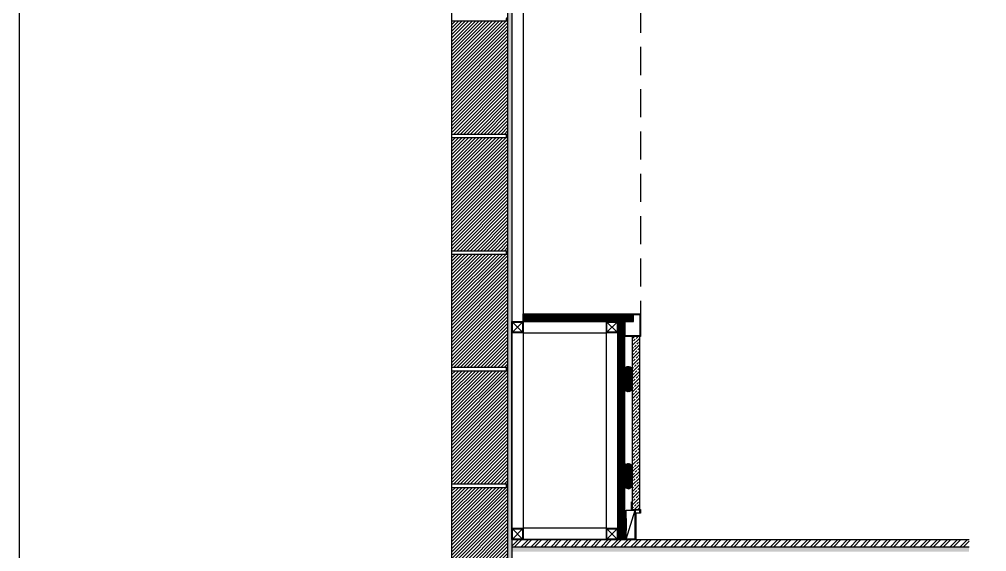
# Model space of a CAD drawing. Header units: millimetres. Extents: x -223175 to 287756, y -120611 to 352956.
# Drawn here: x 269995 to 272566, y 80265 to 81680 of the extents above; entities that cross this region are included whole.
import ezdxf

# ---------------------------------------------------------------- set-up
doc = ezdxf.new("R2010")
doc.units = ezdxf.units.MM
doc.header["$LTSCALE"] = 50
doc.linetypes.add('00_99B_af$0$HIDDEN', pattern=[0.375, 0.25, -0.125])
doc.layers.get('DEFPOINTS').update_dxf_attribs({"color": 108})
for name, color, linetype in [('+Detail-line', 7, 'Continuous'), ('10-HAT-EL', 253, 'Continuous'), ('COL', 2, 'Continuous'), ('DE-252', 252, 'Continuous'), ('DETAIL', 7, 'Continuous'), ('EK-METAL', 1, 'Continuous'), ('ETC', 6, 'Continuous'), ('FIN', 5, 'Continuous'), ('I-ELE-HAT', 8, 'Continuous'), ('I-HAT', 8, 'Continuous'), ('K-DETAIL', 6, 'Continuous'), ('plus-타일hat', 251, 'Continuous'), ('SC-FIN(TILE)', 3, 'Continuous'), ('SC-HAT', 8, 'Continuous'), ('wal', 3, 'Continuous'), ('줄눈', 8, 'Continuous')]:
    doc.layers.add(name, color=color, linetype=linetype)

# ---------------------------------------------------------------- blocks, each defined once
blk = doc.blocks.new('30X30')
at = {"layer": 'DETAIL', "color": 1}
for p, q in [((13.4, 13.4), (-13.4, -13.4)), ((-13.4, 13.4), (13.4, -13.4))]:
    blk.add_line(p, q, dxfattribs=at)
at = {"layer": 'DETAIL', "color": 4}
blk.add_lwpolyline([(15, -15), (-15, -15), (-15, 15), (15, 15)], close=True, dxfattribs=at)
at = {"layer": 'DETAIL', "color": 5}
blk.add_lwpolyline([(13.4, -13.4), (-13.4, -13.4), (-13.4, 13.4), (13.4, 13.4)], close=True, dxfattribs=at)

msp = doc.modelspace()

# ---------------------------------------------------------------- hatches: boundary and pattern name
h = msp.add_hatch()
h.set_pattern_fill('AR-SAND', color=8, scale=0.1, style=0)
h.set_pattern_definition([(37.5, (6410.174, 392405.6396), (-0.16000313, 4.894132373), [0, -3.8608, 0, -4.318, 0, -4.1275]), (7.5, (6410.174, 392405.6396), (4.49523283, 7.16825101), [0, -2.0828, 0, -3.4798, 0, -1.3335]), (327.5, (6407.05, 392405.6396), (7.909923702, 0.014371847), [0, -1.27, 0, -4.572, 0, -5.969]), (317.5, (6407.05, 392405.6396), (7.63556452, 2.22929323), [0, -0.635, 0, -2.9972, 0, -3.429])])
h.paths.add_polyline_path([(272519.4043, 80276.5695), (271303.7969, 80276.5695), (271303.7969, 80264.5695), (272519.4043, 80264.5695)])
at = {"layer": '10-HAT-EL'}
h = msp.add_hatch(dxfattribs=at)
h.set_pattern_fill('AR-SAND', color=256, scale=0.3, style=0)
h.set_pattern_definition([(37.5, (271756.727, 74399.905), (-0.48001, 14.682397), [0, -11.5824, 0, -12.954, 0, -12.3825]), (7.5, (271756.727, 74399.905), (13.4857, 21.504753), [0, -6.2484, 0, -10.4394, 0, -4.0005]), (327.5, (271747.354, 74399.905), (23.729771, 0.043116), [0, -3.81, 0, -13.716, 0, -17.907]), (317.5, (271747.354, 74399.905), (22.906694, 6.68788), [0, -1.905, 0, -8.9916, 0, -10.287])])
h.paths.add_polyline_path([(271293.797, 80444.5527), (271293.797, 80434.5527), (271293.797, 80306.6421), (271293.797, 80197.8243), (271293.797, 80134.562), (271303.7963, 80134.5622), (271303.7963, 80264.5695), (271303.7963, 80276.5695), (271303.7963, 80296.5695), (271303.7963, 84784.4266), (271293.797, 84784.4266), (271293.797, 80754.5437), (271293.797, 80744.5437)])
at = {"layer": 'DE-252'}
h = msp.add_hatch(color=253, dxfattribs=at)
h.dxf.hatch_style = 1
h.paths.add_polyline_path([(271632.197, 80368.1695), (271644.197, 80368.1695), (271644.197, 80374.9695), (271622.197, 80374.9695), (271622.197, 80396.5695), (271623.797, 80396.5695), (271623.797, 80376.5695), (271645.797, 80376.5695), (271645.797, 80366.5695), (271633.797, 80366.5695), (271633.797, 80296.5695), (271622.197, 80296.5695), (271622.197, 80298.1695), (271632.197, 80298.1695)])
at = {"layer": 'ETC', "ltscale": 0.4}
h = msp.add_hatch(dxfattribs=at)
h.set_pattern_fill('ANSI37', color=252, scale=10, angle=94.926355, style=0)
h.set_pattern_definition([(139.92635502, (817457.311, -497353.509), (-0.8047146396, -0.9565220064), []), (229.92635502, (817457.311, -497353.509), (0.9565220064, -0.8047146396), [])])
edge = h.paths.add_edge_path()
edge.add_line((271603.797, 80697.1661), (271603.797, 80748.4314))
edge.add_arc((271613.7321, 80746.8629), 10.0581, 4.7504994, 171.028892, ccw=False)
edge.add_line((271623.7557, 80747.6959), (271623.7557, 80699.3788))
edge.add_arc((271613.587, 80699.9806), 10.1865, 196.0388549, 356.6136264, ccw=False)
h = msp.add_hatch(dxfattribs=at)
h.set_pattern_fill('ANSI37', color=252, scale=10, angle=94.926355, style=0)
h.set_pattern_definition([(139.92635502, (817457.311, -496930.7946), (-0.8047146396, -0.9565220064), []), (229.92635502, (817457.311, -496930.7946), (0.9565220064, -0.8047146396), [])])
edge = h.paths.add_edge_path()
edge.add_line((271603.797, 80439.2125), (271603.797, 80490.4778))
edge.add_arc((271613.7321, 80488.9094), 10.0581, 4.7504994, 171.028892, ccw=False)
edge.add_line((271623.7557, 80489.7423), (271623.7557, 80441.4253))
edge.add_arc((271613.587, 80442.027), 10.1865, 196.0388549, 356.6136264, ccw=False)
at = {"layer": 'I-HAT'}
h = msp.add_hatch(dxfattribs=at)
h.set_pattern_fill('ANSI31', color=256, scale=2, angle=180, style=0)
h.set_pattern_definition([(225, (230821.332, 56752.6867), (4.4901281, -4.4901281), [])])
h.paths.add_polyline_path([(271293.797, 81674.5167), (271143.797, 81674.5167), (271143.797, 81374.5257), (271293.797, 81374.5257)])
h = msp.add_hatch(dxfattribs=at)
h.set_pattern_fill('ANSI31', color=256, scale=2, angle=180, style=0)
h.set_pattern_definition([(225, (230821.332, 56442.6957), (4.4901281, -4.4901281), [])])
h.paths.add_polyline_path([(271293.797, 81364.5257), (271143.797, 81364.5257), (271143.797, 81064.5347), (271293.797, 81064.5347)])
h = msp.add_hatch(dxfattribs=at)
h.set_pattern_fill('ANSI31', color=256, scale=2, angle=180, style=0)
h.set_pattern_definition([(225, (230821.332, 56132.705), (4.4901281, -4.4901281), [])])
h.paths.add_polyline_path([(271293.797, 81054.5347), (271143.797, 81054.5347), (271143.797, 80754.5437), (271293.797, 80754.5437)])
h = msp.add_hatch(dxfattribs=at)
h.set_pattern_fill('ANSI33', color=8, scale=50, style=0)
h.set_pattern_definition([(45, (247378.072, 85257.585), (-8.838835, 8.838835), []), (45, (247386.911, 85257.585), (-8.838835, 8.838835), [6.25, -3.125])])
h.paths.add_polyline_path([(271623.797, 80836.5695), (271623.797, 80376.5695), (271630.297, 80376.5695), (271635.197, 80376.5695), (271643.797, 80376.5695), (271643.797, 80836.5695)])
h = msp.add_hatch(dxfattribs=at)
h.set_pattern_fill('ANSI31', color=256, scale=2, angle=180, style=0)
h.set_pattern_definition([(225, (230821.332, 55822.714), (4.4901281, -4.4901281), [])])
h.paths.add_polyline_path([(271293.797, 80744.5437), (271143.797, 80744.5437), (271143.797, 80444.5527), (271293.797, 80444.5527)])
h = msp.add_hatch(dxfattribs=at)
h.set_pattern_fill('ANSI31', color=256, scale=2, angle=180, style=0)
h.set_pattern_definition([(225, (230821.332, 55512.723), (4.4901281, -4.4901281), [])])
h.paths.add_polyline_path([(271293.797, 80434.5527), (271143.797, 80434.5527), (271143.797, 80134.5617), (271293.797, 80134.5617)])
at = {"layer": 'K-DETAIL'}
h = msp.add_hatch(dxfattribs=at)
h.set_pattern_fill('ANSI37', color=251, scale=0.416667, angle=90, style=0)
h.set_pattern_definition([(135, (199874.2954, 77281.8574), (-0.935443346, -0.935443346), []), (225, (199874.2954, 77281.8574), (0.935443346, -0.935443346), [])])
edge = h.paths.add_edge_path()
edge.add_line((271607.7953, 80352.4131), (271607.7954, 80320.7258))
edge.add_arc((271605.7962, 80322.7389), 2.8372, 225.1992571, 314.8007566, ccw=False)
edge.add_line((271603.797, 80320.7258), (271603.7969, 80352.4131))
edge.add_arc((271605.7961, 80350.4), 2.8372, 45.1992571, 134.8007566, ccw=False)
at = {"layer": 'SC-HAT', "ltscale": 2}
h = msp.add_hatch(dxfattribs=at)
h.set_pattern_fill('ANSI32', color=251, scale=50, style=0)
h.set_pattern_definition([(45, (0, 0), (-13.2582521, 13.2582521), []), (45, (8.839, 0), (-13.2582521, 13.2582521), [])])
h.paths.add_polyline_path([(272519.4043, 80296.5695), (271303.7969, 80296.5695), (271303.7969, 80276.5695), (272519.4043, 80276.5695)])
at = {"layer": '줄눈'}
h = msp.add_hatch(dxfattribs=at)
h.set_pattern_fill('_USER', color=252, scale=3, pattern_type=0)
h.set_pattern_definition([(0, (-1998.0512, 396943.0835), (0, 3), [])])
h.paths.add_polyline_path([(271625.797, 80887.0695), (271333.7963, 80887.0695), (271333.7963, 80896.0695), (271625.797, 80896.0695)])
h = msp.add_hatch(dxfattribs=at)
h.set_pattern_fill('_USER', color=252, scale=3, pattern_type=0)
h.set_pattern_definition([(0, (-1998.0512, 396952.0835), (0, 3), [])])
h.paths.add_polyline_path([(271625.797, 80878.0695), (271333.7963, 80878.0695), (271333.7963, 80887.0695), (271625.797, 80887.0695)])
h = msp.add_hatch(dxfattribs=at)
h.set_pattern_fill('_USER', color=252, scale=3, angle=270, pattern_type=0)
h.set_pattern_definition([(90, (-43718.5307, -191691.9917), (-3, 2e-16), [])])
h.paths.add_polyline_path([(271594.297, 80296.5695), (271594.297, 80876.4695), (271585.297, 80876.4695), (271585.297, 80296.5695)])
h = msp.add_hatch(dxfattribs=at)
h.set_pattern_fill('_USER', color=252, scale=3, angle=270, pattern_type=0)
h.set_pattern_definition([(90, (-43709.5307, -191691.9917), (-3, 2e-16), [])])
h.paths.add_polyline_path([(271603.297, 80296.5695), (271603.297, 80876.4695), (271594.297, 80876.4695), (271594.297, 80296.5695)])

# ---------------------------------------------------------------- linework, layer by layer
at = {"layer": '+Detail-line', "color": 252}
msp.add_lwpolyline([(271293.797, 80306.6421, -0.001439632), (271293.797, 80306.5701)], format="xyb", dxfattribs=at)
at = {"color": 5}
for p, q in [((271303.7963, 82076.6694), (271303.7963, 80878.0695)), ((271333.7963, 82076.6694), (271333.7963, 80878.0695)), ((271333.7963, 80876.4695), (271573.797, 80876.4695)), ((271303.7963, 80296.5695), (271303.7962, 80848.0695)), ((271333.7963, 80846.4695), (271555.297, 80846.4695)), ((271333.7963, 80846.4695), (271333.7963, 80296.5695)), ((271555.2898, 80296.5695), (271555.297, 80846.4695)), ((271585.2964, 80296.5695), (271585.297, 80846.4695)), ((271555.2916, 80326.5695), (271333.7963, 80326.5695)), ((271555.2916, 80296.5695), (271333.7963, 80296.5695))]:
    msp.add_line(p, q, dxfattribs=at)
msp.add_lwpolyline([(269995.0726, 87549.149), (274649.5574, 87549.149), (274649.5574, 79164.3507), (269995.0726, 79164.3507)], close=True)
at = {"color": 3}
for points in [[(271143.797, 81374.5257), (271293.797, 81374.5257), (271293.797, 81674.5167), (271143.797, 81674.5167)], [(271143.797, 81064.5347), (271293.797, 81064.5347), (271293.797, 81364.5257), (271143.797, 81364.5257)], [(271143.797, 80754.5437), (271293.797, 80754.5437), (271293.797, 81054.5347), (271143.797, 81054.5347)], [(271143.797, 80444.5527), (271293.797, 80444.5527), (271293.797, 80744.5437), (271143.797, 80744.5437)], [(271143.797, 80134.5617), (271293.797, 80134.5617), (271293.797, 80434.5527), (271143.797, 80434.5527)]]:
    msp.add_lwpolyline(points, close=True, dxfattribs=at)
at = {"layer": 'COL', "color": 8}
msp.add_line((271303.7962, 84784.4266), (271303.7963, 80134.5622), dxfattribs=at)
at = {"layer": 'DEFPOINTS'}
msp.add_lwpolyline([(271143.797, 80134.5617), (271293.797, 80134.5617), (271293.797, 83224.4716), (271143.797, 83224.4716)], close=True, dxfattribs=at)
at = {"layer": 'EK-METAL', "color": 4}
msp.add_lwpolyline([(271632.197, 80368.1695), (271644.197, 80368.1695), (271644.197, 80374.9695), (271622.197, 80374.9695), (271622.197, 80396.5695), (271623.797, 80396.5695), (271623.797, 80376.5695), (271645.797, 80376.5695), (271645.797, 80366.5695), (271633.797, 80366.5695), (271633.797, 80296.5695), (271622.197, 80296.5695), (271622.197, 80298.1695), (271632.197, 80298.1695), (271632.197, 80368.1695)], dxfattribs=at)
at = {"layer": 'ETC', "color": 252, "ltscale": 0.4}
for points in [[(271603.797, 80697.1661), (271603.797, 80748.4314, -0.886893118), (271623.7557, 80747.6959), (271623.7557, 80699.3788, -0.843382359), (271603.797, 80697.1661, -1)], [(271603.797, 80439.2125), (271603.797, 80490.4778, -0.886893118), (271623.7557, 80489.7423), (271623.7557, 80441.4253, -0.843382359), (271603.797, 80439.2125, -1)]]:
    msp.add_lwpolyline(points, format="xyb", dxfattribs=at)
at = {"layer": 'FIN', "color": 3}
for p, q in [((271303.7969, 80296.5695), (272519.4043, 80296.5695)), ((272519.4043, 80276.5695), (271303.7969, 80276.5695))]:
    msp.add_line(p, q, dxfattribs=at)
at = {"layer": 'I-ELE-HAT', "color": 1, "ltscale": 100}
msp.add_lwpolyline([(271607.7954, 80374.9694), (271632.197, 80374.9695), (271632.197, 80298.1695), (271607.7954, 80298.1694)], close=True, dxfattribs=at)
msp.add_lwpolyline([(271607.7954, 80298.1694), (271632.197, 80374.9695)], dxfattribs=at)
at = {"layer": 'K-DETAIL', "color": 1, "ltscale": 5}
msp.add_lwpolyline([(271607.7953, 80352.4131), (271607.7954, 80320.7258, -0.412177911), (271603.797, 80320.7258), (271603.7969, 80352.4131, -0.412177911), (271607.7953, 80352.4131)], format="xyb", dxfattribs=at)
at = {"layer": 'plus-타일hat', "color": 8}
for centre in [(271293.797, 81679.5167), (271293.797, 81369.5257), (271293.797, 81059.5347), (271293.797, 80749.5437), (271293.797, 80439.5527)]:
    msp.add_arc(centre, 5, 90, 270, dxfattribs=at)
at = {"layer": 'SC-FIN(TILE)'}
msp.add_line((271910.5318, 80296.5695), (271920.5318, 80296.5695), dxfattribs=at)
at = {"layer": 'wal', "color": 4}
for p, q in [((271333.7963, 80896.5695), (271625.797, 80896.5695)), ((271333.7963, 80896.5695), (271625.797, 80896.5695)), ((271333.7963, 80878.0695), (271333.7963, 80896.5695)), ((271333.7963, 80887.0695), (271625.797, 80887.0695)), ((271594.297, 80876.4695), (271594.297, 80296.5695)), ((271603.797, 80876.4695), (271603.797, 80296.5695)), ((271603.797, 80876.4695), (271603.797, 80296.5695)), ((271603.797, 80836.5695), (271603.797, 80875.0695))]:
    msp.add_line(p, q, dxfattribs=at)
for points in [[(271333.7963, 80878.0695), (271625.797, 80878.0695)], [(271585.297, 80876.4695), (271585.297, 80296.5695)]]:
    msp.add_lwpolyline(points, dxfattribs=at)
at = {"layer": 'wal'}
for points in [[(271623.797, 80836.5695), (271623.797, 80376.5695)], [(271643.797, 80376.5695), (271643.797, 80836.5695)]]:
    msp.add_lwpolyline(points, dxfattribs=at)
at = {"layer": '줄눈', "color": 8, "linetype": '00_99B_af$0$HIDDEN', "ltscale": 6}
msp.add_line((271645.797, 82056.5695), (271645.797, 80896.5695), dxfattribs=at)
at = {"layer": '줄눈', "color": 6}
msp.add_line((271566.5424, 80876.4695), (271566.5424, 80878.0695), dxfattribs=at)
for points in [[(271566.5424, 80878.0695), (271625.797, 80878.0695), (271625.797, 80896.5695), (271645.797, 80896.5695), (271645.797, 80836.5695), (271603.797, 80836.5695)], [(271566.5424, 80876.4695), (271627.397, 80876.4695), (271627.397, 80894.9695), (271644.197, 80894.9695), (271644.197, 80838.1695), (271605.397, 80838.1695)], [(271603.797, 80838.1695), (271603.797, 80876.4695)], [(271605.397, 80838.1695), (271605.397, 80876.4695)]]:
    msp.add_lwpolyline(points, dxfattribs=at)

# ---------------------------------------------------------------- block references
at = {"layer": 'DETAIL', "rotation": 180}
for p in [(271318.7963, 80861.4695), (271570.297, 80861.4695), (271318.7963, 80311.5695), (271570.2917, 80311.5697)]:
    msp.add_blockref('30X30', p, dxfattribs=at)

doc.saveas('drawing.dxf')
